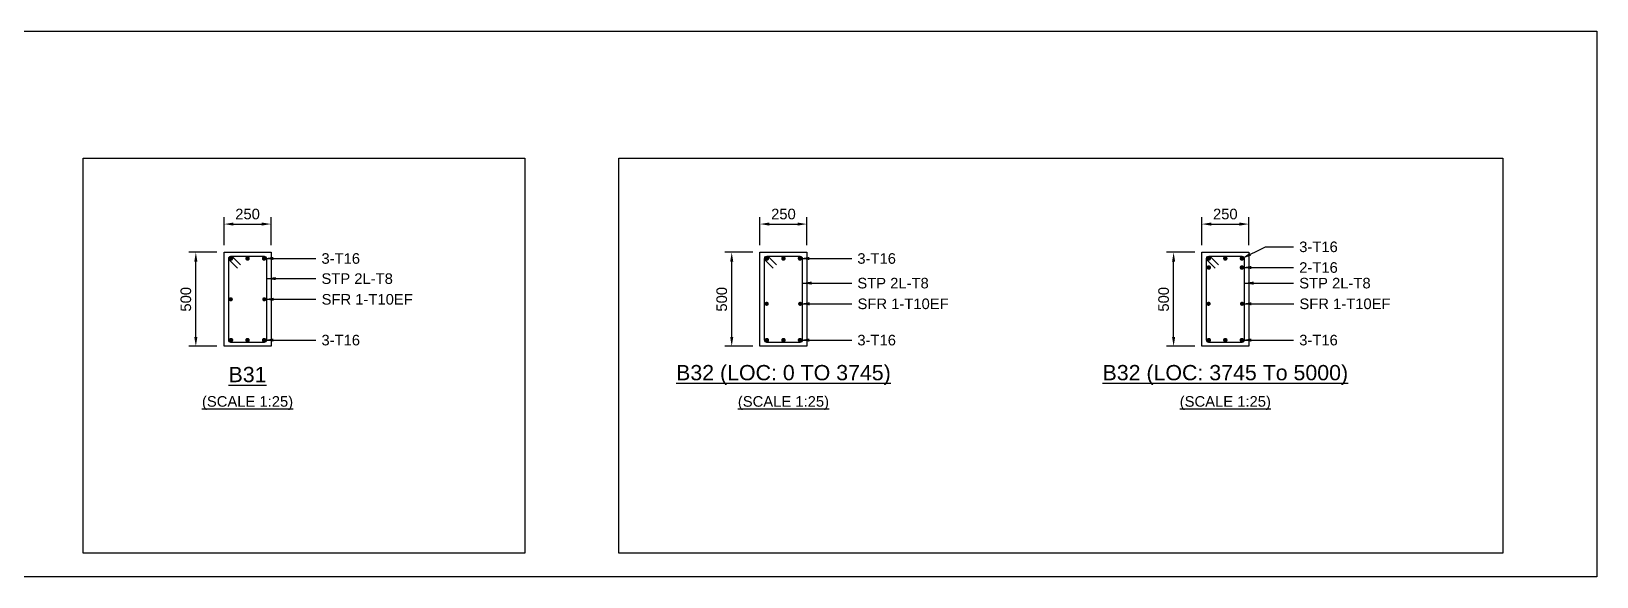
# Model space of a CAD drawing. Header units: inches. Extents: x -2000 to 143800, y -765100 to 3300.
# Drawn here: x 61700 to 95000, y -411700 to -400100 of the extents above; entities that cross this region are included whole.
import ezdxf
from ezdxf.enums import TextEntityAlignment as Align

# ---------------------------------------------------------------- set-up
doc = ezdxf.new("R2010")
doc.units = ezdxf.units.IN
doc.header["$LTSCALE"] = 1000
doc.header["$MEASUREMENT"] = 0
for name, color, linetype in [('Concrete Line', 2, 'Continuous'), ('Dimension', 31, 'Continuous'), ('Labels', 4, 'Continuous'), ('Link', 225, 'Continuous'), ('Reinforcement', 4, 'Continuous'), ('Schedule Border', 60, 'Continuous'), ('Text', 31, 'Continuous')]:
    doc.layers.add(name, color=color, linetype=linetype)
doc.styles.add('SC-SansSerif', font='SansSerif')
doc.dimstyles.new('SCBBSDimStyl', dxfattribs={"dimtxt": 225, "dimasz": 200, "dimexe": 150, "dimexo": 150, "dimgap": 100, "dimtad": 1, "dimtoh": 1, "dimdec": 0, "dimzin": 0, "dimdsep": 46, "dimtxsty": 'SC-SansSerif', "dimcen": 0.09, "dimclrd": 8, "dimclre": 8, "dimclrt": 31, "dimadec": 0, "dimazin": 0, "dimtfac": 1, "dimtdec": 0, "dimtix": 1, "dimtofl": 0, "dimtmove": 0, "dimatfit": 3, "dimfxl": 1, "dimtolj": 1, "dimtzin": 0, "dimarcsym": 0})

# ---------------------------------------------------------------- blocks, each defined once
blk = doc.blocks.new('*D285')
at = {"color": 8, "linetype": 'ByBlock', "lineweight": -2}
for p, q in [((65800, -404650), (65800, -404050)), ((66000, -404200), (66600, -404200)), ((66800, -404650), (66800, -404050))]:
    blk.add_line(p, q, dxfattribs=at)
at = {"color": 8}
for points in [[(65800, -404200), (66000, -404167), (66000, -404233)], [(66800, -404200), (66600, -404233), (66600, -404167)]]:
    blk.add_solid(points, dxfattribs=at)
at = {"layer": 'DEFPOINTS', "color": 31}
for p in [(65800, -404200), (65800, -404800), (66800, -404800)]:
    blk.add_point(p, dxfattribs=at)
at = {"color": 31, "insert": (66300, -403988), "char_height": 225, "attachment_point": 5, "style": 'SC-SansSerif'}
blk.add_mtext('\\A1;250', dxfattribs=at)
blk = doc.blocks.new('*D286')
at = {"color": 8, "linetype": 'ByBlock', "lineweight": -2}
for p, q in [((65650, -404800), (65050, -404800)), ((65200, -406600), (65200, -405000)), ((65650, -406800), (65050, -406800))]:
    blk.add_line(p, q, dxfattribs=at)
at = {"color": 8}
for points in [[(65200, -404800), (65233, -405000), (65167, -405000)], [(65200, -406800), (65167, -406600), (65233, -406600)]]:
    blk.add_solid(points, dxfattribs=at)
at = {"layer": 'DEFPOINTS', "color": 31}
for p in [(65800, -404800), (65200, -406800), (65800, -406800)]:
    blk.add_point(p, dxfattribs=at)
at = {"color": 31, "insert": (64988, -405800), "char_height": 225, "attachment_point": 5, "rotation": 90, "style": 'SC-SansSerif'}
blk.add_mtext('\\A1;500', dxfattribs=at)
blk = doc.blocks.new('*D287')
at = {"color": 8, "linetype": 'ByBlock', "lineweight": -2}
for p, q in [((77200, -404650), (77200, -404050)), ((77400, -404200), (78000, -404200)), ((78200, -404650), (78200, -404050))]:
    blk.add_line(p, q, dxfattribs=at)
at = {"color": 8}
for points in [[(77200, -404200), (77400, -404167), (77400, -404233)], [(78200, -404200), (78000, -404233), (78000, -404167)]]:
    blk.add_solid(points, dxfattribs=at)
at = {"layer": 'DEFPOINTS', "color": 31}
for p in [(77200, -404200), (77200, -404800), (78200, -404800)]:
    blk.add_point(p, dxfattribs=at)
at = {"color": 31, "insert": (77700, -403988), "char_height": 225, "attachment_point": 5, "style": 'SC-SansSerif'}
blk.add_mtext('\\A1;250', dxfattribs=at)
blk = doc.blocks.new('*D288')
at = {"color": 8, "linetype": 'ByBlock', "lineweight": -2}
for p, q in [((77050, -404800), (76450, -404800)), ((76600, -406600), (76600, -405000)), ((77050, -406800), (76450, -406800))]:
    blk.add_line(p, q, dxfattribs=at)
at = {"color": 8}
for points in [[(76600, -404800), (76633, -405000), (76567, -405000)], [(76600, -406800), (76567, -406600), (76633, -406600)]]:
    blk.add_solid(points, dxfattribs=at)
at = {"layer": 'DEFPOINTS', "color": 31}
for p in [(77200, -404800), (76600, -406800), (77200, -406800)]:
    blk.add_point(p, dxfattribs=at)
at = {"color": 31, "insert": (76388, -405800), "char_height": 225, "attachment_point": 5, "rotation": 90, "style": 'SC-SansSerif'}
blk.add_mtext('\\A1;500', dxfattribs=at)
blk = doc.blocks.new('*D289')
at = {"color": 8, "linetype": 'ByBlock', "lineweight": -2}
for p, q in [((86600, -404650), (86600, -404050)), ((86800, -404200), (87400, -404200)), ((87600, -404650), (87600, -404050))]:
    blk.add_line(p, q, dxfattribs=at)
at = {"color": 8}
for points in [[(86600, -404200), (86800, -404167), (86800, -404233)], [(87600, -404200), (87400, -404233), (87400, -404167)]]:
    blk.add_solid(points, dxfattribs=at)
at = {"layer": 'DEFPOINTS', "color": 31}
for p in [(86600, -404200), (86600, -404800), (87600, -404800)]:
    blk.add_point(p, dxfattribs=at)
at = {"color": 31, "insert": (87100, -403988), "char_height": 225, "attachment_point": 5, "style": 'SC-SansSerif'}
blk.add_mtext('\\A1;250', dxfattribs=at)
blk = doc.blocks.new('*D290')
at = {"color": 8, "linetype": 'ByBlock', "lineweight": -2}
for p, q in [((86450, -404800), (85850, -404800)), ((86000, -406600), (86000, -405000)), ((86450, -406800), (85850, -406800))]:
    blk.add_line(p, q, dxfattribs=at)
at = {"color": 8}
for points in [[(86000, -404800), (86033, -405000), (85967, -405000)], [(86000, -406800), (85967, -406600), (86033, -406600)]]:
    blk.add_solid(points, dxfattribs=at)
at = {"layer": 'DEFPOINTS', "color": 31}
for p in [(86600, -404800), (86000, -406800), (86600, -406800)]:
    blk.add_point(p, dxfattribs=at)
at = {"color": 31, "insert": (85788, -405800), "char_height": 225, "attachment_point": 5, "rotation": 90, "style": 'SC-SansSerif'}
blk.add_mtext('\\A1;500', dxfattribs=at)

msp = doc.modelspace()

# ---------------------------------------------------------------- linework, layer by layer
at = {"layer": 'Concrete Line'}
for points in [[(65800, -404800), (66800, -404800), (66800, -406800), (65800, -406800)], [(77200, -404800), (78200, -404800), (78200, -406800), (77200, -406800)], [(86600, -404800), (87600, -404800), (87600, -406800), (86600, -406800)]]:
    msp.add_lwpolyline(points, close=True, dxfattribs=at)
at = {"layer": 'Link'}
for points in [[(66083.8, -405135.6), (65914.1, -404965.9, -0.6681786), (65948, -404884), (66652, -404884, -0.4142136), (66700, -404932), (66700, -406668, -0.4142136), (66652, -406716), (65948, -406716, -0.4142136), (65900, -406668), (65900, -404932, -0.6681786), (65981.9, -404898.1), (66151.7, -405067.8)], [(77483.8, -405135.6), (77314.1, -404965.9, -0.6681786), (77348, -404884), (78052, -404884, -0.4142136), (78100, -404932), (78100, -406668, -0.4142136), (78052, -406716), (77348, -406716, -0.4142136), (77300, -406668), (77300, -404932, -0.6681786), (77381.9, -404898.1), (77551.7, -405067.8)], [(86883.8, -405135.6), (86714.1, -404965.9, -0.6681786), (86748, -404884), (87452, -404884, -0.4142136), (87500, -404932), (87500, -406668, -0.4142136), (87452, -406716), (86748, -406716, -0.4142136), (86700, -406668), (86700, -404932, -0.6681786), (86781.9, -404898.1), (86951.7, -405067.8)]]:
    msp.add_lwpolyline(points, format="xyb", dxfattribs=at)
at = {"layer": 'Reinforcement'}
for points, const_width in [([(65924, -404932, 1), (65972, -404932, 1)], 48), ([(66276, -404932, 1), (66324, -404932, 1)], 48), ([(66628, -404932, 1), (66676, -404932, 1)], 48), ([(77324, -404932, 1), (77372, -404932, 1)], 48), ([(77676, -404932, 1), (77724, -404932, 1)], 48), ([(78028, -404932, 1), (78076, -404932, 1)], 48), ([(86724, -404932, 1), (86772, -404932, 1)], 48), ([(87076, -404932, 1), (87124, -404932, 1)], 48), ([(87428, -404932, 1), (87476, -404932, 1)], 48), ([(86724, -405124, 1), (86772, -405124, 1)], 48), ([(87428, -405124, 1), (87476, -405124, 1)], 48), ([(65922, -405800, 1), (65966, -405800, 1)], 44), ([(66634, -405800, 1), (66678, -405800, 1)], 44), ([(77322, -405896, 1), (77366, -405896, 1)], 44), ([(78034, -405896, 1), (78078, -405896, 1)], 44), ([(86722, -405896, 1), (86766, -405896, 1)], 44), ([(87434, -405896, 1), (87478, -405896, 1)], 44), ([(65924, -406668, 1), (65972, -406668, 1)], 48), ([(66276, -406668, 1), (66324, -406668, 1)], 48), ([(66628, -406668, 1), (66676, -406668, 1)], 48), ([(77324, -406668, 1), (77372, -406668, 1)], 48), ([(77676, -406668, 1), (77724, -406668, 1)], 48), ([(78028, -406668, 1), (78076, -406668, 1)], 48), ([(86724, -406668, 1), (86772, -406668, 1)], 48), ([(87076, -406668, 1), (87124, -406668, 1)], 48), ([(87428, -406668, 1), (87476, -406668, 1)], 48)]:
    msp.add_lwpolyline(points, format="xyb", close=True, dxfattribs=dict(at, const_width=const_width))
at = {"layer": 'Schedule Border'}
for points in [[(-2000, -400100), (95000, -400100), (95000, -411700), (-2000, -411700)], [(62800, -402800), (72200, -402800), (72200, -411200), (62800, -411200)], [(74200, -402800), (93000, -402800), (93000, -411200), (74200, -411200)]]:
    msp.add_lwpolyline(points, close=True, dxfattribs=at)

# ---------------------------------------------------------------- texts
at = {"layer": 'Labels', "style": 'SC-SansSerif'}
for s, p in [('%%uB31', (66300, -407400)), ('%%uB32 (LOC: 0 TO 3745)', (77700, -407400)), ('%%uB32 (LOC: 3745 To 5000)', (87100, -407400))]:
    msp.add_text(s, height=325, dxfattribs=at).set_placement(p, align=Align.MIDDLE)
at = {"layer": 'Text', "style": 'SC-SansSerif'}
for s, p in [('3-T16', (88672, -404684)), ('3-T16', (67872, -404932)), ('3-T16', (79272, -404932)), ('STP 2L-T8', (67872, -405360)), ('2-T16', (88672, -405124)), ('STP 2L-T8', (79272, -405456)), ('STP 2L-T8', (88672, -405456)), ('SFR 1-T10EF', (67876, -405800)), ('SFR 1-T10EF', (79276, -405896)), ('SFR 1-T10EF', (88676, -405896)), ('3-T16', (67872, -406668)), ('3-T16', (79272, -406668)), ('3-T16', (88672, -406668))]:
    msp.add_text(s, height=225, dxfattribs=at).set_placement(p, align=Align.MIDDLE_LEFT)
for p in [(66300, -408000), (77700, -408000), (87100, -408000)]:
    msp.add_text('%%u(SCALE 1:25)', height=225, dxfattribs=at).set_placement(p, align=Align.MIDDLE)

# ---------------------------------------------------------------- dimensions: what is measured, and where the dimension line sits
at = {"layer": 'Dimension'}
for base, p1, p2, angle, text, picture, middle in [((66800, -404200), (65800, -404800), (66800, -404800), 0, '250', '*D285', (66300, -404200)), ((78200, -404200), (77200, -404800), (78200, -404800), 0, '250', '*D287', (77700, -404200)), ((87600, -404200), (86600, -404800), (87600, -404800), 0, '250', '*D289', (87100, -404200)), ((65200, -404800), (65800, -406800), (65800, -404800), 90, '500', '*D286', (65200, -405800)), ((76600, -404800), (77200, -406800), (77200, -404800), 90, '500', '*D288', (76600, -405800)), ((86000, -404800), (86600, -406800), (86600, -404800), 90, '500', '*D290', (86000, -405800))]:
    dim = msp.add_linear_dim(base=base, p1=p1, p2=p2, angle=angle, text=text, dimstyle='SCBBSDimStyl', override={"dimjust": 0}, dxfattribs=at)
    dim.commit()
    dim.dimension.update_dxf_attribs({"geometry": picture, "text_midpoint": middle, "dimtype": 129})

# ---------------------------------------------------------------- leaders
at = {"layer": 'Dimension', "color": 8}
for points in [[(66652, -404932), (67152, -404932), (67752, -404932)], [(78052, -404932), (78552, -404932), (79152, -404932)], [(87452, -404932), (87952, -404684), (88552, -404684)], [(87452, -405124), (87952, -405124), (88552, -405124)], [(66700, -405360), (67752, -405360)], [(78100, -405456), (79152, -405456)], [(87500, -405456), (88552, -405456)], [(66656, -405800), (67756, -405800)], [(78056, -405896), (79156, -405896)], [(87456, -405896), (88556, -405896)], [(66652, -406668), (67152, -406668), (67752, -406668)], [(78052, -406668), (78552, -406668), (79152, -406668)], [(87452, -406668), (87952, -406668), (88552, -406668)]]:
    msp.add_leader(points, dimstyle='SCBBSDimStyl', dxfattribs=at)

doc.saveas('drawing.dxf')
